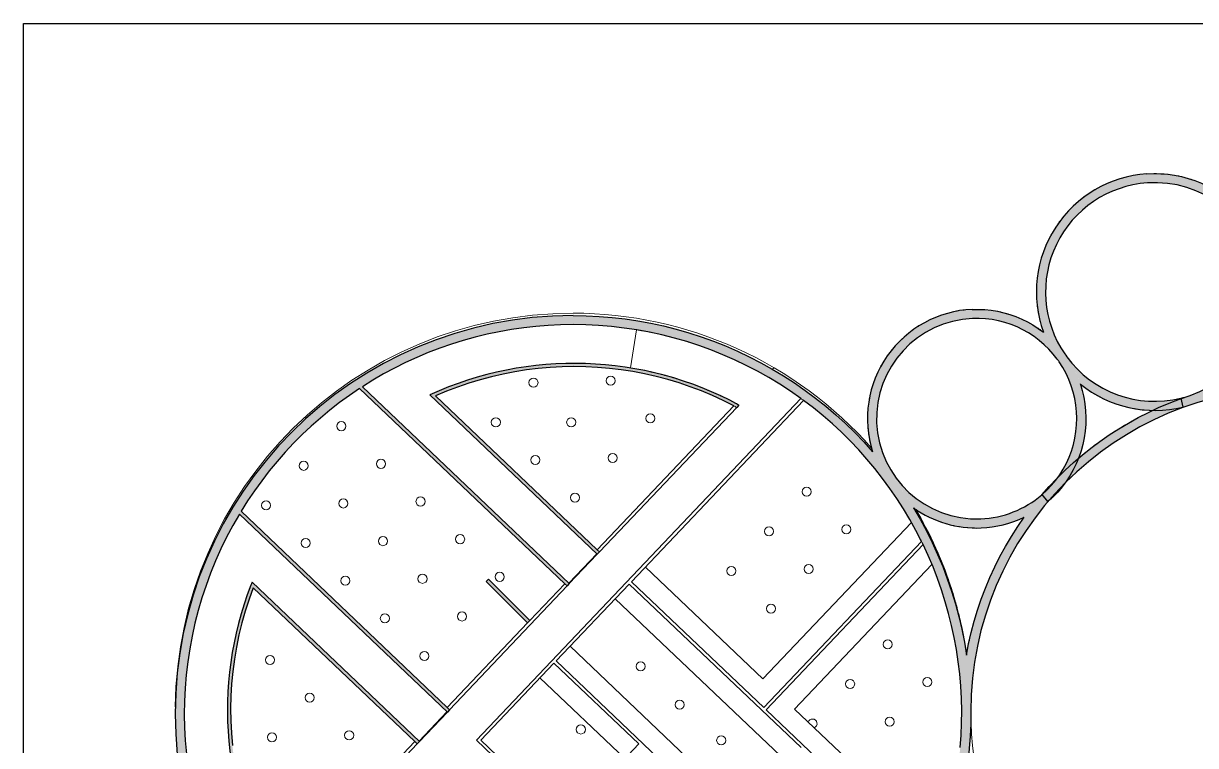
# Model space of a CAD drawing. Header units: inches. Extents: x 0 to 8302, y 0 to 1584.
# Drawn here: x 6227 to 7514, y 792 to 1584 of the extents above; entities that cross this region are included whole.
import ezdxf

# ---------------------------------------------------------------- set-up
doc = ezdxf.new("R2010")
doc.units = ezdxf.units.IN
doc.header["$MEASUREMENT"] = 0
for name, color, linetype, lineweight in [('A-DETL', 90, 'Continuous', 9), ('A-FLOR', 192, 'Continuous', 13), ('A-ROOF', 132, 'Continuous', 13), ('A-WALL', 113, 'Continuous', 13), ('A-WALL-PATT', 111, 'Continuous', 13), ('E-LITE-EQPM', 33, 'Continuous', 9), ('I-WALL', 2, 'Continuous', 13)]:
    doc.layers.add(name, color=color, linetype=linetype, lineweight=lineweight)

# ---------------------------------------------------------------- blocks, each defined once
blk = doc.blocks.new('Ceiling Light - Flat Round - 60W - 120V-388564-Level 1')
at = {"layer": 'E-LITE-EQPM'}
for start, end in [(0, 180), (180, 0)]:
    blk.add_arc((0, 0), 5, start, end, dxfattribs=at)
blk = doc.blocks.new('Ceiling Light - Flat Round - 60W - 120V-V1-Level 1')
at = {"layer": 'E-LITE-EQPM'}
for start, end in [(0, 156.5485), (290.6651, 0)]:
    blk.add_arc((0, 0), 5, start, end, dxfattribs=at)

msp = doc.modelspace()

# ---------------------------------------------------------------- hatches: boundary and pattern name
at = {"layer": 'A-WALL-PATT'}
h = msp.add_hatch(color=256, dxfattribs=at)
h.paths.add_polyline_path([(7500.46, 1163.45), (7498.08, 1173.16), (7490.8, 1171.61), (7483.45, 1170.52), (7476.04, 1169.89), (7468.6, 1169.72), (7461.17, 1170), (7453.78, 1170.75), (7446.44, 1171.95), (7439.19, 1173.61), (7432.06, 1175.71), (7425.07, 1178.25), (7418.25, 1181.21), (7411.63, 1184.6), (7405.23, 1188.38), (7399.08, 1192.56), (7393.19, 1197.11), (7387.6, 1202.02), (7382.33, 1207.26), (7377.39, 1212.82), (7372.81, 1218.67), (7376.46, 1213.02), (7379.98, 1206.8), (7382.79, 1201.15), (7385.45, 1194.96), (7387.76, 1188.64), (7394.11, 1183.82), (7400.75, 1179.39), (7407.64, 1175.38), (7414.77, 1171.8), (7422.1, 1168.67), (7429.61, 1165.99), (7437.28, 1163.77), (7445.06, 1162.03), (7452.94, 1160.77), (7460.88, 1160), (7468.85, 1159.71), (7476.82, 1159.92), (7484.77, 1160.61), (7492.65, 1161.79), (7495.24, 1162.34)], flags=0)
h.paths.add_polyline_path([(7461.37, 1409.43), (7460.69, 1419.41), (7452.72, 1418.62), (7444.82, 1417.34), (7437, 1415.58), (7429.32, 1413.34), (7421.78, 1410.63), (7414.43, 1407.46), (7407.29, 1403.85), (7400.38, 1399.8), (7393.73, 1395.34), (7387.37, 1390.47), (7381.33, 1385.22), (7375.61, 1379.61), (7370.26, 1373.66), (7365.28, 1367.39), (7360.69, 1360.83), (7356.52, 1354), (7352.78, 1346.92), (7349.48, 1339.62), (7346.63, 1332.14), (7344.25, 1324.49), (7342.35, 1316.72), (7340.93, 1308.84), (7340, 1300.88), (7339.55, 1292.89), (7339.61, 1284.88), (7340.15, 1276.9), (7341.18, 1268.96), (7342.7, 1261.1), (7344.71, 1253.34), (7347.18, 1245.73), (7352.39, 1241.47), (7357.36, 1236.93), (7362.06, 1232.12), (7366.49, 1227.05), (7370.63, 1221.73), (7366.49, 1228.18), (7362.78, 1234.87), (7359.5, 1241.78), (7356.67, 1248.9), (7354.3, 1256.17), (7352.39, 1263.58), (7350.97, 1271.1), (7350.02, 1278.7), (7349.56, 1286.34), (7349.59, 1293.99), (7350.15, 1301.91), (7351.11, 1309.22), (7352.6, 1316.72), (7354.55, 1324.12), (7356.98, 1331.38), (7359.87, 1338.47), (7363.2, 1345.36), (7366.96, 1352.02), (7371.14, 1358.43), (7375.72, 1364.57), (7380.69, 1370.39), (7386.01, 1375.89), (7391.67, 1381.04), (7397.65, 1385.81), (7403.93, 1390.2), (7410.46, 1394.18), (7417.24, 1397.73), (7424.24, 1400.84), (7431.41, 1403.5), (7438.74, 1405.7), (7446.2, 1407.42), (7453.75, 1408.67), (7456.82, 1408.98)], flags=0)
for points in [[(7599.52, 1289.72), (7599.28, 1297.61), (7598.56, 1305.46), (7597.36, 1313.26), (7595.7, 1320.97), (7593.57, 1328.57), (7590.99, 1336.02), (7587.95, 1343.3), (7584.49, 1350.39), (7580.21, 1357.83), (7576.29, 1363.86), (7571.6, 1370.2), (7566.53, 1376.25), (7561.1, 1381.97), (7555.34, 1387.36), (7549.25, 1392.38), (7542.88, 1397.03), (7536.24, 1401.28), (7529.35, 1405.13), (7522.24, 1408.54), (7514.93, 1411.52), (7507.46, 1414.05), (7499.85, 1416.12), (7492.12, 1417.73), (7484.32, 1418.87), (7476.46, 1419.53), (7468.57, 1419.71), (7460.69, 1419.41), (7461.37, 1409.43), (7469.04, 1409.71), (7476.71, 1409.5), (7484.35, 1408.79), (7491.94, 1407.6), (7499.43, 1405.92), (7506.8, 1403.77), (7514.01, 1401.16), (7521.05, 1398.08), (7527.87, 1394.57), (7534.45, 1390.62), (7540.77, 1386.26), (7546.8, 1381.51), (7552.51, 1376.38), (7557.88, 1370.9), (7562.89, 1365.08), (7567.52, 1358.96), (7572.09, 1351.96), (7575.55, 1345.89), (7578.93, 1338.99), (7581.86, 1331.9), (7584.32, 1324.63), (7586.32, 1317.22), (7587.84, 1309.69), (7588.89, 1301.91), (7589.42, 1294.43), (7589.48, 1286.76), (7589.04, 1279.09), (7588.12, 1271.47), (7586.71, 1263.93), (7584.82, 1256.49), (7582.46, 1249.18), (7579.64, 1242.04), (7576.37, 1235.1), (7572.66, 1228.38), (7568.53, 1221.91), (7563.99, 1215.72), (7559.07, 1209.83), (7553.78, 1204.27), (7548.14, 1199.06), (7542.18, 1194.22), (7535.93, 1189.77), (7529.4, 1185.72), (7522.63, 1182.11), (7515.64, 1178.93), (7508.47, 1176.21), (7518.55, 1179.36), (7528.71, 1182.22), (7538.96, 1184.79), (7549.27, 1187.05), (7555.35, 1192.08), (7561.12, 1197.47), (7566.54, 1203.19), (7571.61, 1209.24), (7576.31, 1215.58), (7580.61, 1222.19), (7584.5, 1229.05), (7587.96, 1236.14), (7590.99, 1243.42), (7593.58, 1250.88), (7595.71, 1258.47), (7597.37, 1266.18), (7598.56, 1273.98), (7599.28, 1281.84)], [(6830.46, 399.89), (6816.46, 400.12), (6802.48, 400.81), (6788.53, 401.95), (6774.63, 403.56), (6760.78, 405.61), (6747.01, 408.12), (6733.33, 411.08), (6719.76, 414.49), (6706.3, 418.34), (6692.98, 422.63), (6679.8, 427.35), (6666.79, 432.5), (6653.95, 438.08), (6639.66, 444.89), (6638.03, 445.71), (6625.88, 452.09), (6613.94, 458.86), (6602.22, 466.01), (6590.74, 473.53), (6579.51, 481.41), (6568.54, 489.66), (6557.84, 498.25), (6547.42, 507.18), (6537.29, 516.44), (6527.46, 526.02), (6517.95, 535.91), (6508.76, 546.1), (6498.79, 557.96), (6497.68, 559.33), (6488.84, 570.72), (6480.38, 582.4), (6472.32, 594.36), (6464.68, 606.59), (6457.45, 619.07), (6450.64, 631.78), (6444.27, 644.72), (6438.34, 657.86), (6432.85, 671.2), (6427.82, 684.72), (6423.25, 698.39), (6419.14, 712.22), (6415.5, 726.17), (6412.34, 740.24), (6409.65, 754.41), (6407.45, 768.66), (6405.72, 782.98), (6404.41, 798.62), (6403.72, 811.75), (6403.46, 826.17), (6403.68, 840.59), (6404.38, 854.99), (6405.57, 869.37), (6407.25, 883.69), (6409.41, 897.95), (6412.05, 912.13), (6415.17, 926.21), (6418.76, 940.18), (6422.82, 954.01), (6427.34, 967.71), (6432.33, 981.24), (6437.77, 994.6), (6443.65, 1007.76), (6449.98, 1020.72), (6456.75, 1033.46), (6464.86, 1047.5), (6466.57, 1050.27), (6472.99, 1060.45), (6480.55, 1071.63), (6488.47, 1082.57), (6496.72, 1093.25), (6505.31, 1103.67), (6514.22, 1113.81), (6523.45, 1123.67), (6533.97, 1134.15), (6542.82, 1142.48), (6552.94, 1151.41), (6563.34, 1160.03), (6574.01, 1168.3), (6584.93, 1176.24), (6597.6, 1184.81), (6599.11, 1185.79), (6611.55, 1193.49), (6622.4, 1199.77), (6634.36, 1206.2), (6646.52, 1212.25), (6658.87, 1217.9), (6671.4, 1223.16), (6684.08, 1228.02), (6696.91, 1232.47), (6709.88, 1236.51), (6722.97, 1240.14), (6736.16, 1243.35), (6749.46, 1246.14), (6762.83, 1248.5), (6776.27, 1250.44), (6789.77, 1251.95), (6803.31, 1253.03), (6816.88, 1253.68), (6830.46, 1253.89), (6830.46, 1263.89), (6815.7, 1263.64), (6800.95, 1262.89), (6786.25, 1261.65), (6771.59, 1259.91), (6757, 1257.67), (6742.49, 1254.95), (6728.08, 1251.73), (6713.79, 1248.03), (6699.63, 1243.85), (6685.63, 1239.19), (6671.78, 1234.07), (6658.12, 1228.48), (6644.66, 1222.43), (6631.41, 1215.93), (6618.38, 1208.98), (6605.6, 1201.6), (6593.07, 1193.79), (6580.81, 1185.57), (6568.84, 1176.93), (6557.17, 1167.89), (6545.81, 1158.47), (6534.71, 1148.6), (6524.07, 1138.5), (6513.72, 1127.97), (6503.73, 1117.1), (6494.12, 1105.9), (6484.89, 1094.38), (6476.05, 1082.56), (6467.62, 1070.44), (6459.6, 1058.05), (6452, 1045.39), (6444.84, 1032.48), (6438.12, 1019.34), (6431.84, 1005.98), (6426.02, 992.42), (6420.66, 978.66), (6415.77, 964.74), (6411.35, 950.65), (6407.41, 936.43), (6403.95, 922.08), (6400.98, 907.62), (6398.5, 893.07), (6396.51, 878.44), (6395.01, 863.75), (6394.02, 849.03), (6393.52, 834.27), (6393.52, 819.51), (6394.02, 804.76), (6395.01, 790.03), (6396.51, 775.34), (6398.5, 760.72), (6400.98, 746.17), (6403.95, 731.71), (6407.41, 717.36), (6411.35, 703.13), (6415.77, 689.05), (6420.66, 675.12), (6426.02, 661.37), (6431.84, 647.8), (6438.12, 634.44), (6444.84, 621.3), (6452, 608.39), (6459.6, 595.73), (6467.62, 583.34), (6476.05, 571.23), (6484.89, 559.4), (6494.12, 547.88), (6503.73, 536.68), (6513.72, 525.81), (6524.07, 515.29), (6534.77, 505.12), (6545.81, 495.31), (6557.17, 485.89), (6568.84, 476.85), (6580.81, 468.22), (6593.07, 459.99), (6605.6, 452.18), (6618.38, 444.8), (6631.41, 437.86), (6644.66, 431.36), (6658.12, 425.31), (6671.78, 419.72), (6685.63, 414.59), (6699.63, 409.93), (6713.79, 405.75), (6728.08, 402.05), (6742.49, 398.84), (6757, 396.11), (6771.59, 393.87), (6786.25, 392.13), (6800.95, 390.89), (6815.7, 390.14), (6830.46, 389.89)], [(7267.45, 829.47), (7267.2, 841.86), (7266.58, 854.54), (7265.65, 866.58), (7264.35, 878.89), (7262.7, 891.17), (7260.34, 905.44), (7257.51, 919.62), (7254.2, 933.7), (7250.44, 947.66), (7246.21, 961.5), (7241.53, 975.18), (7236.4, 988.7), (7230.82, 1002.05), (7224.8, 1015.2), (7218.36, 1028.14), (7211.48, 1040.87), (7204.2, 1053.36), (7196.5, 1065.6), (7187.93, 1078.23), (7179.9, 1089.29), (7171.03, 1100.71), (7161.78, 1111.83), (7152.17, 1122.64), (7142.21, 1133.13), (7131.91, 1143.27), (7121.27, 1153.08), (7110.32, 1162.52), (7099.06, 1171.6), (7087.5, 1180.3), (7075.67, 1188.61), (7063.57, 1196.53), (7051.21, 1204.04), (7038.6, 1211.14), (7025.78, 1217.81), (7012.73, 1224.06), (6999.49, 1229.88), (6986.06, 1235.25), (6972.46, 1240.17), (6958.71, 1244.65), (6944.82, 1248.66), (6930.8, 1252.22), (6916.67, 1255.3), (6902.44, 1257.92), (6888.14, 1260.07), (6873.78, 1261.74), (6859.36, 1262.93), (6844.92, 1263.65), (6830.46, 1263.89), (6830.46, 1253.89), (6844.54, 1253.66), (6858.61, 1252.96), (6872.64, 1251.8), (6886.63, 1250.18), (6900.56, 1248.1), (6914.42, 1245.56), (6928.18, 1242.56), (6941.84, 1239.11), (6955.37, 1235.21), (6968.77, 1230.87), (6982.02, 1226.09), (6995.76, 1220.58), (7008, 1215.23), (7020.72, 1209.16), (7033.22, 1202.68), (7045.5, 1195.79), (7057.55, 1188.49), (7069.36, 1180.81), (7082.32, 1171.7), (7083.75, 1170.65), (7094.55, 1162.42), (7105.09, 1153.86), (7115.35, 1144.96), (7125.32, 1135.74), (7134.99, 1126.2), (7144.36, 1116.37), (7153.4, 1106.24), (7162.12, 1095.83), (7170.51, 1085.14), (7178.55, 1074.2), (7186.24, 1063), (7193.57, 1051.57), (7200.53, 1039.91), (7207.11, 1028.03), (7214.14, 1014.28), (7214.96, 1012.6), (7220.63, 1000.36), (7226.29, 986.98), (7230.81, 975.37), (7235.3, 962.65), (7239.39, 949.79), (7243.07, 936.81), (7246.33, 923.72), (7249.2, 910.46), (7251.62, 897.26), (7253.63, 883.92), (7255.22, 870.52), (7256.39, 857.08), (7257.13, 843.61), (7257.44, 830.12), (7257.33, 816.63), (7256.8, 803.15), (7255.83, 789.69), (7254.44, 776.27), (7252.63, 762.9), (7250.4, 749.59), (7247.75, 736.36), (7244.68, 723.22), (7241.2, 710.19), (7237.31, 697.27), (7233.01, 684.48), (7228.31, 671.84), (7222.48, 657.63), (7221.73, 655.92), (7217.22, 645.94), (7212.45, 636.08), (7207.44, 626.35), (7211.32, 630.85), (7214.7, 634.31), (7218.72, 637.9), (7222.97, 641.21), (7227.44, 644.22), (7232.95, 656.7), (7238.07, 669.35), (7242.79, 682.15), (7247.11, 695.1), (7251.02, 708.17), (7254.52, 721.36), (7257.61, 734.65), (7260.28, 748.03), (7262.53, 761.49), (7264.37, 775.01), (7265.77, 788.58), (7266.76, 802.19), (7267.32, 815.83), (7267.42, 826.58)], [(7278.8, 1030.79), (7278.4, 1040.78), (7271.05, 1040.73), (7263.71, 1041.17), (7256.41, 1042.09), (7249.2, 1043.5), (7242.1, 1045.39), (7235.13, 1047.76), (7228.34, 1050.58), (7221.76, 1053.84), (7215.41, 1057.54), (7209.32, 1061.66), (7203.51, 1066.17), (7198.03, 1071.06), (7192.88, 1076.31), (7188.09, 1081.89), (7183.69, 1087.77), (7179.68, 1093.94), (7176.1, 1100.36), (7172.96, 1107.01), (7170.27, 1113.85), (7168.04, 1120.85), (7166.28, 1127.99), (7165.01, 1135.23), (7164.22, 1142.54), (7163.92, 1149.89), (7164.11, 1157.23), (7164.79, 1164.55), (7165.96, 1171.81), (7167.61, 1178.98), (7169.74, 1186.01), (7172.33, 1192.89), (7175.38, 1199.58), (7178.86, 1206.05), (7182.77, 1212.28), (7187.09, 1218.23), (7191.8, 1223.88), (7196.87, 1229.2), (7202.28, 1234.17), (7208.02, 1238.77), (7214.05, 1242.97), (7220.35, 1246.77), (7226.88, 1250.13), (7233.63, 1253.05), (7240.56, 1255.51), (7247.63, 1257.51), (7254.83, 1259.02), (7262.1, 1260.06), (7269.43, 1260.6), (7269.03, 1270.59), (7261.45, 1270.04), (7253.92, 1269.01), (7246.47, 1267.51), (7239.13, 1265.54), (7231.93, 1263.11), (7224.9, 1260.22), (7218.06, 1256.9), (7211.45, 1253.15), (7205.09, 1248.99), (7199.01, 1244.44), (7193.22, 1239.51), (7187.76, 1234.22), (7182.65, 1228.6), (7177.9, 1222.67), (7173.53, 1216.45), (7169.57, 1209.96), (7166.03, 1203.24), (7162.92, 1196.3), (7160.26, 1189.18), (7158.05, 1181.91), (7156.3, 1174.52), (7155.03, 1167.02), (7154.24, 1159.46), (7153.92, 1151.87), (7154.09, 1144.27), (7154.73, 1136.7), (7155.86, 1129.19), (7157.46, 1121.76), (7159.52, 1114.44), (7167.77, 1104.72), (7175.72, 1094.77), (7183.39, 1084.59), (7190.75, 1074.19), (7197.81, 1063.58), (7204.55, 1052.77), (7210.52, 1048.8), (7216.72, 1045.2), (7223.12, 1041.97), (7229.7, 1039.14), (7236.44, 1036.69), (7243.31, 1034.66), (7250.29, 1033.04), (7257.35, 1031.84), (7264.71, 1031.05), (7271.64, 1030.71)], [(7393.87, 1153.97), (7393.35, 1162.11), (7392.49, 1169.11), (7391.09, 1176.58), (7389.21, 1183.95), (7386.88, 1191.18), (7384.09, 1198.26), (7380.85, 1205.14), (7377.19, 1211.8), (7373.11, 1218.22), (7368.64, 1224.36), (7363.78, 1230.21), (7358.57, 1235.75), (7353.01, 1240.94), (7346.82, 1245.99), (7340.97, 1250.21), (7334.53, 1254.26), (7327.85, 1257.89), (7320.96, 1261.09), (7313.87, 1263.84), (7306.63, 1266.15), (7299.25, 1267.99), (7291.77, 1269.36), (7284.22, 1270.25), (7276.63, 1270.66), (7269.03, 1270.59), (7269.43, 1260.6), (7276.78, 1260.65), (7284.11, 1260.22), (7291.4, 1259.29), (7298.61, 1257.88), (7305.71, 1256), (7312.67, 1253.64), (7319.45, 1250.82), (7326.03, 1247.56), (7332.38, 1243.87), (7338.47, 1239.76), (7344.27, 1235.25), (7349.76, 1230.37), (7354.91, 1225.13), (7359.69, 1219.55), (7364.1, 1213.68), (7368.1, 1207.52), (7371.68, 1201.1), (7374.83, 1194.47), (7377.53, 1187.63), (7379.76, 1180.64), (7381.52, 1173.5), (7382.81, 1166.27), (7383.6, 1158.97), (7383.91, 1151.63), (7383.73, 1144.29), (7383.06, 1136.97), (7381.9, 1129.72), (7380.26, 1122.56), (7378.14, 1115.52), (7375.56, 1108.64), (7372.53, 1101.95), (7369.06, 1095.48), (7365.16, 1089.25), (7360.85, 1083.3), (7356.16, 1077.65), (7351.1, 1072.32), (7345.7, 1067.34), (7352.23, 1059.77), (7357.83, 1064.91), (7363.09, 1070.4), (7368, 1076.2), (7372.53, 1082.31), (7376.66, 1088.69), (7380.38, 1095.32), (7383.67, 1102.18), (7386.52, 1109.22), (7388.92, 1116.44), (7390.86, 1123.79), (7392.33, 1131.25), (7393.32, 1138.79), (7393.84, 1146.37)], [(7012.76, 1165.66), (7000.73, 1171.87), (6988.49, 1177.66), (6976.04, 1183.01), (6963.42, 1187.91), (6950.63, 1192.36), (6937.69, 1196.36), (6924.61, 1199.89), (6911.42, 1202.95), (6898.12, 1205.54), (6884.75, 1207.66), (6871.3, 1209.3), (6857.81, 1210.47), (6844.28, 1211.15), (6830.74, 1211.35), (6817.2, 1211.07), (6803.66, 1210.31), (6790.19, 1209.07), (6776.76, 1207.35), (6763.4, 1205.16), (6750.12, 1202.49), (6736.94, 1199.35), (6723.89, 1195.74), (6710.97, 1191.68), (6698.2, 1187.15), (6685.61, 1182.18), (6673.2, 1176.76), (6675.93, 1174.16), (6679.38, 1175.7), (6691.41, 1180.76), (6703.59, 1185.4), (6715.94, 1189.62), (6728.42, 1193.41), (6741.02, 1196.77), (6753.73, 1199.69), (6766.54, 1202.16), (6779.42, 1204.2), (6792.37, 1205.79), (6805.36, 1206.92), (6818.39, 1207.61), (6831.43, 1207.85), (6844.47, 1207.64), (6857.5, 1206.98), (6870.49, 1205.87), (6883.44, 1204.31), (6896.33, 1202.3), (6909.14, 1199.85), (6921.86, 1196.96), (6934.47, 1193.63), (6946.96, 1189.87), (6959.31, 1185.68), (6971.51, 1181.06), (6983.54, 1176.03), (6995.76, 1170.4), (7008.66, 1163.88), (7010.26, 1163.03)], [(6826.42, 969.67), (6599.11, 1185.79), (6596.1, 1183.83), (6824.01, 967.13)], [(7622.46, 1194.47), (7610.18, 1194.26), (7597.91, 1193.64), (7585.68, 1192.61), (7573.48, 1191.16), (7561.34, 1189.31), (7549.27, 1187.05), (7538.96, 1184.79), (7528.71, 1182.22), (7518.55, 1179.36), (7508.47, 1176.21), (7496.74, 1172.13), (7485.16, 1167.66), (7473.73, 1162.79), (7462.48, 1157.54), (7451.41, 1151.91), (7440.55, 1145.9), (7429.89, 1139.53), (7418.4, 1132.08), (7409.25, 1125.72), (7399.3, 1118.3), (7389.6, 1110.54), (7379.98, 1102.28), (7371.03, 1094.06), (7362.18, 1085.36), (7353.62, 1076.36), (7345.38, 1067.07), (7338.76, 1059.12), (7331.83, 1050.27), (7326.2, 1042.68), (7318.94, 1032.21), (7312.05, 1021.49), (7305.53, 1010.53), (7299.4, 999.36), (7293.67, 987.98), (7288.33, 976.4), (7283.41, 964.65), (7278.89, 952.73), (7274.8, 940.66), (7271.13, 928.45), (7267.89, 916.12), (7265.08, 903.69), (7262.7, 891.17), (7264.35, 878.89), (7265.65, 866.58), (7266.6, 854.23), (7267.2, 841.86), (7267.45, 829.47), (7267.7, 842.75), (7268.44, 856), (7269.68, 869.22), (7271.42, 882.38), (7273.64, 895.47), (7276.35, 908.47), (7279.55, 921.35), (7283.22, 934.11), (7287.37, 946.72), (7291.99, 959.17), (7297.07, 971.43), (7303.14, 984.54), (7308.59, 995.35), (7315.02, 1006.97), (7321.87, 1018.34), (7329.14, 1029.45), (7336.82, 1040.28), (7344.91, 1050.81), (7353.38, 1061.03), (7362.22, 1070.93), (7371.43, 1080.49), (7381, 1089.7), (7390.89, 1098.55), (7401.12, 1107.02), (7411.65, 1115.1), (7422.48, 1122.78), (7433.59, 1130.05), (7444.96, 1136.91), (7456.82, 1143.45), (7468.43, 1149.31), (7480.5, 1154.85), (7492.76, 1159.93), (7505.21, 1164.54), (7517.82, 1168.69), (7530.58, 1172.37), (7543.46, 1175.56), (7556.46, 1178.28), (7569.55, 1180.5), (7582.71, 1182.23), (7595.93, 1183.47), (7609.18, 1184.22), (7622.46, 1184.47), (7622.46, 1190.07)], [(6859.5, 1004.46), (6679.38, 1175.7), (6675.93, 1174.16), (6857.08, 1001.92)], [(7345.38, 1067.07), (7339.65, 1062.5), (7333.63, 1058.31), (7327.35, 1054.54), (7320.83, 1051.2), (7314.1, 1048.29), (7307.19, 1045.85), (7300.13, 1043.86), (7292.96, 1042.35), (7285.71, 1041.33), (7278.4, 1040.78), (7278.8, 1030.79), (7285.82, 1031.28), (7292.79, 1032.19), (7299.69, 1033.49), (7306.51, 1035.2), (7313.22, 1037.31), (7319.79, 1039.81), (7326.2, 1042.68), (7332.36, 1050.99), (7338.76, 1059.12), (7341.56, 1062.48)], [(6694.83, 831.26), (6465.79, 1049.03), (6463.93, 1045.96), (6692.41, 828.72)], [(6508.57, 635.37), (6506.71, 638.49), (6500.03, 650.29), (6493.77, 662.33), (6487.96, 674.58), (6482.58, 687.04), (6477.66, 699.68), (6473.19, 712.49), (6469.19, 725.45), (6465.66, 738.54), (6462.59, 751.76), (6460.01, 765.08), (6457.86, 778.82), (6456.28, 791.94), (6455.15, 805.46), (6454.49, 819.01), (6454.33, 832.57), (6454.66, 846.13), (6455.47, 859.68), (6456.76, 873.18), (6458.54, 886.63), (6460.81, 900), (6463.55, 913.29), (6466.77, 926.46), (6470.46, 939.52), (6474.61, 952.43), (6479.23, 965.18), (6476.48, 967.8), (6471.87, 955.22), (6467.7, 942.48), (6463.98, 929.61), (6460.72, 916.62), (6457.86, 903.21), (6455.58, 890.32), (6453.7, 877.06), (6452.29, 863.73), (6451.35, 850.37), (6450.88, 836.98), (6450.88, 823.58), (6451.36, 810.19), (6452.3, 796.82), (6453.72, 783.5), (6455.6, 770.23), (6457.94, 757.04), (6460.75, 743.94), (6464.02, 730.95), (6467.74, 718.08), (6471.91, 705.35), (6476.53, 692.77), (6481.59, 680.36), (6487.08, 668.14), (6492.99, 656.12), (6499.33, 644.31), (6506.07, 632.74)], [(6661.75, 796.47), (6477.86, 971.31), (6476.48, 967.8), (6659.34, 793.94)], [(6782.92, 929), (6737.52, 974.4), (6735.05, 971.92), (6780.51, 926.46)]]:
    msp.add_hatch(color=256, dxfattribs=at).paths.add_polyline_path(points, flags=0)

# ---------------------------------------------------------------- linework, layer by layer
for p, q in [((6226.77, 1584.42), (8302.36, 1584.42)), ((6226.77, 110.91), (6226.77, 1584.42))]:
    msp.add_line(p, q)
at = {"layer": 'A-DETL'}
for p, q in [((7049.46, 1205.02), (7050.61, 1206.24)), ((6826.04, 970.03), (6856.7, 1002.28)), ((6661.36, 796.84), (6692.03, 829.09))]:
    msp.add_line(p, q, dxfattribs=at)
at = {"layer": 'A-FLOR'}
for p, q in [((6893.65, 1206.31), (6900.19, 1248.15)), ((7039.15, 865.05), (7202.32, 1036.68)), ((6826.42, 969.67), (6857.08, 1001.92)), ((6909.96, 987.87), (7039.15, 865.05)), ((7224.78, 990.63), (7073.93, 831.98)), ((7065.68, 773.59), (6876.89, 953.09)), ((6827.28, 900.91), (7016.07, 721.41)), ((6887.33, 777.58), (6794.2, 866.12)), ((6661.75, 796.47), (6692.41, 828.72)), ((7073.93, 831.98), (7177.02, 733.96))]:
    msp.add_line(p, q, dxfattribs=at)
for centre, radius, start, end in [((6830.46, 826.89), 427, 79.59468, 80.57564), ((6830.46, 826.89), 427, 77.70005, 78.68381), ((6830.46, 826.89), 427, 75.80493, 76.79199), ((6830.46, 826.89), 427, 73.90919, 74.90016), ((6830.46, 826.89), 427, 72.01262, 73.00833), ((6830.46, 826.89), 427, 70.11493, 71.1165), ((6830.46, 826.89), 427, 68.21569, 69.22467), ((6830.46, 826.89), 427, 66.31416, 67.33285), ((6830.46, 826.89), 427, 64.4091, 65.44102), ((6831.84, 830.34), 381.01, 80.3035, 80.66245), ((6831.84, 830.34), 381.01, 78.32839, 79.42597), ((6831.84, 830.34), 381.01, 76.35165, 77.44334), ((6831.84, 830.34), 381.01, 74.37254, 75.46432), ((6830.46, 826.89), 427, 61.66467, 63.54919), ((6831.84, 830.34), 381.01, 72.38975, 73.48764), ((6831.84, 830.34), 381.01, 70.40085, 71.51257), ((6831.84, 830.34), 381.01, 68.40058, 69.53865), ((6831.84, 830.34), 381.01, 66.37531, 67.56557), ((6831.84, 830.34), 381.01, 64.27503, 65.59314), ((6831.84, 830.34), 381.01, 61.64968, 63.62121), ((6830.46, 826.89), 427, 27.91441, 28.6898), ((6830.46, 826.89), 427, 26.27922, 26.88758), ((6830.46, 826.89), 427, 25.15863, 25.77837), ((6830.46, 826.89), 427, 23.35308, 24.11581)]:
    msp.add_arc(centre, radius, start, end, dxfattribs=at)
at = {"layer": 'A-ROOF'}
for p, q in [((7429.26, 1413.32), (7429.32, 1413.34)), ((7436.96, 1415.57), (7437, 1415.58)), ((7387.7, 1188.69), (7387.62, 1188.75)), ((7443.46, 1147.55), (7443.88, 1147.79)), ((7159.59, 1114.23), (7159.56, 1114.32)), ((7385.76, 1107.31), (7386.16, 1107.65)), ((7271.36, 1030.72), (7271.17, 1030.72)), ((7279.32, 953.89), (7279.36, 953.99)), ((7275.06, 941.45), (7275.11, 941.6))]:
    msp.add_line(p, q, dxfattribs=at)
for centre, radius, start, end in [((7469.52, 1289.71), 130, 89.2282, 90.39457), ((7469.52, 1289.71), 130, 85.49544, 86.89498), ((7469.52, 1289.71), 130, 81.89598, 83.39538), ((7469.52, 1289.71), 130, 78.34097, 79.89578), ((7469.52, 1289.71), 130, 118.62341, 120.27203), ((7469.52, 1289.71), 130, 115.11096, 116.72116), ((7469.52, 1289.71), 130, 111.57483, 113.16371), ((7469.52, 1289.71), 130, 74.80615, 76.39617), ((7469.52, 1289.71), 130, 71.28221, 72.89656), ((7469.52, 1289.71), 130, 125.68891, 127.36232), ((7469.52, 1289.71), 130, 122.15616, 123.81863), ((7469.52, 1289.71), 130, 136.28716, 137.98288), ((7469.52, 1289.71), 130, 132.75441, 134.44399), ((7469.52, 1289.71), 130, 129.22166, 130.90392), ((7469.52, 1289.71), 130, 143.35266, 145.05813), ((7469.52, 1289.71), 130, 139.81991, 141.52086), ((7469.52, 1289.71), 130, 150.41816, 152.13101), ((7469.52, 1289.71), 130, 146.88541, 148.5948), ((7469.52, 1289.71), 130, 157.48366, 159.20229), ((7469.52, 1289.71), 130, 153.95091, 155.66682), ((7469.52, 1289.71), 130, 161.01641, 162.73749), ((7469.52, 1289.71), 130, 168.08191, 169.8072), ((7469.52, 1289.71), 130, 164.54916, 166.27245), ((7469.52, 1289.71), 130, 175.14741, 176.8762), ((7469.52, 1289.71), 130, 171.61466, 173.34178), ((7469.52, 1289.71), 130, 178.68016, 180.41048), ((7469.52, 1289.71), 130, 182.21292, 183.94465), ((7469.52, 1289.71), 130, 185.74567, 187.4787), ((6830.46, 829.46), 437, 90, 179.36868), ((6830.46, 829.46), 437, 41.36218, 90), ((7273.92, 1150.69), 120, 110.59208, 112.25119), ((7273.92, 1150.69), 120, 106.94058, 108.56294), ((7273.92, 1150.69), 120, 103.28909, 104.85361), ((7273.92, 1150.69), 120, 99.6376, 101.09792), ((7273.92, 1150.69), 120, 95.98612, 97.20313), ((7273.92, 1150.69), 120, 87.46519, 88.68245), ((7273.92, 1150.69), 120, 83.56964, 85.03026), ((7273.92, 1150.69), 120, 79.81321, 81.37806), ((7273.92, 1150.69), 120, 76.10316, 77.72586), ((7273.92, 1150.69), 120, 72.41419, 74.07366), ((7273.92, 1150.69), 120, 68.73657, 70.42146), ((7469.52, 1289.71), 130, 189.27842, 191.01267), ((7273.92, 1150.69), 120, 121.5466, 123.26387), ((7273.92, 1150.69), 120, 117.89509, 119.59818), ((7273.92, 1150.69), 120, 114.24358, 115.92809), ((7273.92, 1150.69), 120, 65.06576, 66.76925), ((7273.92, 1150.69), 120, 61.39935, 63.11703), ((7273.92, 1150.69), 120, 57.73596, 59.46481), ((7273.92, 1150.69), 120, 54.07473, 55.81259), ((7469.52, 1289.71), 130, 192.81117, 194.54654), ((7469.52, 1289.71), 130, 196.34392, 198.08034), ((7273.92, 1150.69), 120, 132.50117, 134.24599), ((7273.92, 1150.69), 120, 128.84964, 130.58706), ((7273.92, 1150.69), 120, 125.19812, 126.92654), ((7273.92, 1150.69), 120, 139.80424, 141.56048), ((7273.92, 1150.69), 120, 136.1527, 137.90371), ((7273.92, 1150.69), 120, 147.10733, 148.87194), ((7273.92, 1150.69), 120, 143.45578, 145.21651), ((7273.92, 1150.69), 120, 154.41045, 156.18141), ((7273.92, 1150.69), 120, 150.75889, 152.52688), ((7273.92, 1150.69), 120, 161.71359, 163.48949), ((7273.92, 1150.69), 120, 158.06202, 159.83559), ((7273.92, 1150.69), 120, 17.5115, 18.49091), ((7273.92, 1150.69), 120, 17.24858, 18.43499), ((7469.52, 1289.71), 130, 231.03045, 234.51132), ((7469.52, 1289.71), 130, 231.41815, 233.15724), ((7273.92, 1150.69), 120, 169.01677, 170.79658), ((7273.92, 1150.69), 120, 165.36518, 167.14314), ((7273.92, 1150.69), 120, 13.63246, 15.46665), ((7273.92, 1150.69), 120, 13.85735, 15.01501), ((7273.92, 1150.69), 120, 10.01631, 11.8509), ((7273.92, 1150.69), 120, 10.20338, 11.37759), ((7469.52, 1289.71), 130, 234.94421, 236.68383), ((7469.52, 1289.71), 130, 235.67108, 237.99222), ((7469.52, 1289.71), 130, 238.47027, 240.2104), ((7469.52, 1289.71), 130, 239.38359, 241.47312), ((7469.52, 1289.71), 130, 241.99633, 243.73693), ((7469.52, 1289.71), 130, 242.96351, 244.95404), ((7273.92, 1150.69), 120, 172.66837, 174.44983), ((7273.92, 1150.69), 120, 6.40014, 8.23515), ((7273.92, 1150.69), 120, 6.54957, 7.74019), ((7273.92, 1150.69), 120, 2.78393, 4.61941), ((7273.92, 1150.69), 120, 2.89591, 4.10281), ((7469.52, 1289.71), 130, 245.52239, 247.26344), ((7469.52, 1289.71), 130, 246.49923, 248.43498), ((7469.52, 1289.71), 130, 249.04846, 250.78993), ((7469.52, 1289.71), 130, 250.01487, 251.91594), ((7469.52, 1289.71), 130, 252.57452, 254.3164), ((7469.52, 1289.71), 130, 253.51968, 255.39692), ((7469.52, 1289.71), 130, 256.10058, 257.84285), ((7469.52, 1289.71), 130, 257.01801, 258.87792), ((7469.52, 1289.71), 130, 259.62665, 261.36928), ((7469.52, 1289.71), 130, 260.51213, 262.35895), ((7469.52, 1289.71), 130, 263.15272, 264.89569), ((7469.52, 1289.71), 130, 264.00339, 265.84), ((7469.52, 1289.71), 130, 266.67878, 268.42209), ((7469.52, 1289.71), 130, 267.49259, 268.92633), ((7622.46, 829.46), 365, 115.19437, 115.54172), ((7622.46, 829.46), 365, 115.17142, 115.3248), ((7273.92, 1150.69), 120, 179.9716, 181.75588), ((7273.92, 1150.69), 120, 176.31998, 178.10292), ((7273.92, 1150.69), 120, 359.1677, 1.00367), ((7273.92, 1150.69), 120, 359.24236, 0.46545), ((7622.46, 829.46), 365, 118.53619, 119.38992), ((7622.46, 829.46), 365, 116.61326, 117.4659), ((7622.46, 829.46), 365, 117.06607, 117.34482), ((7273.92, 1150.69), 120, 183.62323, 185.4087), ((7273.92, 1150.69), 120, 187.27486, 189.06142), ((7273.92, 1150.69), 120, 351.93512, 353.7722), ((7273.92, 1150.69), 120, 353.19076, 353.72389), ((7273.92, 1150.69), 120, 355.55143, 357.38793), ((7273.92, 1150.69), 120, 355.58893, 356.82443), ((7273.92, 1150.69), 120, 356.83184, 357.37623), ((7622.46, 829.46), 365, 122.38294, 123.23738), ((7622.46, 829.46), 365, 120.45944, 121.31375), ((7273.92, 1150.69), 120, 190.92651, 192.71404), ((7273.92, 1150.69), 120, 194.57817, 196.36657), ((7273.92, 1150.69), 120, 344.70237, 346.54074), ((7273.92, 1150.69), 120, 345.91601, 346.41919), ((7273.92, 1150.69), 120, 348.31876, 350.15647), ((7273.92, 1150.69), 120, 349.55339, 350.07155), ((7622.46, 829.46), 365, 126.2306, 127.08388), ((7622.46, 829.46), 365, 126.30383, 126.50429), ((7622.46, 829.46), 365, 124.30667, 125.16077), ((7273.92, 1150.69), 120, 338.76884, 339.11445), ((7622.46, 829.46), 365, 130.07893, 130.41571), ((7273.92, 1150.69), 120, 338.82923, 339.30929), ((7273.92, 1150.69), 120, 341.08592, 342.92502), ((7273.92, 1150.69), 120, 342.27861, 342.76683), ((7622.46, 829.46), 365, 128.15469, 129.00665), ((7622.46, 829.46), 365, 128.3251, 128.66277), ((7273.92, 1150.69), 120, 315.40596, 317.19992), ((7273.92, 1150.69), 120, 319.0587, 320.85238), ((7273.92, 1150.69), 120, 322.71149, 323.69174), ((7273.92, 1150.69), 120, 311.75325, 313.54745), ((7273.92, 1150.69), 120, 235.1658, 236.70359), ((6830.46, 829.46), 437, 30.22264, 30.48074), ((7273.92, 1150.69), 120, 236.19239, 237.09436), ((6830.46, 829.46), 437, 8.27109, 30.45907), ((6830.46, 829.46), 437, 28.32856, 29.36484), ((7273.92, 1150.69), 120, 239.00322, 240.62396), ((7273.92, 1150.69), 120, 239.53761, 240.29341), ((7273.92, 1150.69), 120, 242.53241, 244.15138), ((7273.92, 1150.69), 120, 243.18177, 243.86956), ((6830.46, 829.46), 437, 26.43424, 27.46063), ((7273.92, 1150.69), 120, 246.06452, 247.67717), ((7273.92, 1150.69), 120, 246.82592, 247.43779), ((7273.92, 1150.69), 120, 249.60087, 251.20175), ((7273.92, 1150.69), 120, 250.47005, 251.00102), ((7273.92, 1150.69), 120, 253.14379, 254.72537), ((7273.92, 1150.69), 120, 254.11418, 254.56088), ((7273.92, 1150.69), 120, 256.69765, 258.24825), ((7273.92, 1150.69), 120, 257.75829, 258.11838), ((7273.92, 1150.69), 120, 260.27181, 261.77051), ((7273.92, 1150.69), 120, 261.40239, 261.67413), ((7273.92, 1150.69), 120, 263.89066, 265.29228), ((7273.92, 1150.69), 120, 265.04648, 265.22858), ((7273.92, 1150.69), 120, 267.64354, 268.81363), ((6830.46, 829.46), 437, 24.53961, 25.55949), ((6830.46, 829.46), 437, 22.64459, 23.66037), ((6830.46, 829.46), 437, 20.7491, 21.76265), ((6830.46, 829.46), 437, 18.85299, 19.86595), ((7622.46, 829.46), 365, 157.87542, 158.17538), ((7622.46, 829.46), 365, 155.99842, 156.1745), ((6830.46, 829.46), 437, 16.95607, 17.97), ((7622.46, 829.46), 365, 159.78293, 160.16896), ((6830.46, 829.46), 437, 15.05806, 16.07463), ((7622.46, 829.46), 365, 161.71037, 162.16253), ((6830.46, 829.46), 437, 13.15853, 14.17971), ((7622.46, 829.46), 365, 163.65156, 164.1561), ((6830.46, 829.46), 437, 11.25678, 12.28516), ((7622.46, 829.46), 365, 165.60263, 166.14966), ((6830.46, 829.46), 437, 9.35161, 10.3909), ((7622.46, 829.46), 365, 167.56102, 168.14323), ((6830.46, 829.46), 437, 8.24942, 8.49688), ((7622.46, 829.46), 365, 169.52502, 170.08226)]:
    msp.add_arc(centre, radius, start, end, dxfattribs=at)
at = {"layer": 'A-WALL', "lineweight": 30}
for p, q in [((6599.11, 1185.79), (6826.42, 969.67)), ((6821.47, 969.54), (6596.1, 1183.83)), ((6857.08, 1001.92), (6673.2, 1176.76)), ((6679.38, 1175.7), (6856.96, 1006.87)), ((7498.08, 1173.16), (7500.46, 1163.45)), ((7012.76, 1165.66), (7010.26, 1163.03)), ((7352.23, 1059.77), (7345.7, 1067.34)), ((6692.41, 828.72), (6463.93, 1045.96)), ((6465.79, 1049.03), (6692.29, 833.67)), ((6859.5, 1004.46), (6857.08, 1001.92)), ((6477.86, 971.31), (6661.75, 796.47)), ((6735.05, 971.92), (6737.52, 974.4)), ((6780.51, 926.46), (6735.05, 971.92)), ((6737.52, 974.4), (6782.92, 929)), ((6826.42, 969.67), (6824.01, 967.13)), ((6656.8, 796.35), (6479.23, 965.18)), ((6694.83, 831.26), (6692.41, 828.72)), ((6661.75, 796.47), (6659.34, 793.94))]:
    msp.add_line(p, q, dxfattribs=at)
at = {"layer": 'A-WALL'}
for p, q in [((6859.5, 1004.46), (6856.96, 1006.87)), ((6824.01, 967.13), (6821.47, 969.54)), ((6780.51, 926.46), (6782.92, 929)), ((6692.29, 833.67), (6694.83, 831.26)), ((6656.8, 796.35), (6659.34, 793.94))]:
    msp.add_line(p, q, dxfattribs=at)
at = {"layer": 'A-WALL', "lineweight": 30, "flags": 128}
for points in [[(7460.69, 1419.41), (7468.37, 1419.71), (7476.05, 1419.55), (7483.72, 1418.93), (7491.33, 1417.87), (7498.87, 1416.35), (7506.3, 1414.4), (7513.61, 1412.01), (7520.76, 1409.19), (7527.73, 1405.95), (7534.5, 1402.3), (7541.04, 1398.27), (7547.33, 1393.85), (7553.35, 1389.07), (7559.08, 1383.94), (7564.49, 1378.48), (7569.57, 1372.71), (7574.3, 1366.65), (7578.67, 1360.32), (7582.65, 1353.75), (7586.24, 1346.95), (7589.42, 1339.95), (7592.18, 1332.78)], [(6830.46, 1263.89), (6844.78, 1263.66), (6859.1, 1262.95), (6873.38, 1261.78), (6887.61, 1260.14), (6901.79, 1258.03), (6915.89, 1255.46), (6929.89, 1252.43), (6943.79, 1248.94), (6957.57, 1245), (6971.21, 1240.6), (6984.7, 1235.77), (6998.02, 1230.49), (7011.16, 1224.78), (7024.11, 1218.64), (7036.85, 1212.08), (7049.37, 1205.11), (7061.65, 1197.72), (7073.69, 1189.94), (7085.46, 1181.77), (7096.96, 1173.22), (7108.17, 1164.3), (7119.08, 1155.01), (7129.69, 1145.37), (7139.97, 1135.39), (7149.92, 1125.08), (7159.52, 1114.44)], [(7269.03, 1270.59), (7276, 1270.67), (7282.97, 1270.35), (7289.9, 1269.62), (7296.79, 1268.49), (7303.59, 1266.96), (7310.29, 1265.04), (7316.88, 1262.74), (7323.31, 1260.05), (7329.58, 1257), (7335.66, 1253.59), (7341.54, 1249.82), (7347.18, 1245.73)], [(6830.46, 1253.89), (6816.88, 1253.68), (6803.31, 1253.03), (6789.77, 1251.95), (6776.27, 1250.44), (6762.83, 1248.5), (6749.45, 1246.14), (6736.16, 1243.35), (6722.96, 1240.14), (6709.88, 1236.51), (6696.91, 1232.47), (6684.08, 1228.02), (6671.4, 1223.16), (6658.87, 1217.9), (6646.52, 1212.25), (6634.36, 1206.2), (6622.4, 1199.77), (6610.64, 1192.97), (6599.11, 1185.79)], [(7080.9, 1172.74), (7069.36, 1180.81), (7057.55, 1188.49), (7045.5, 1195.79), (7033.22, 1202.68), (7020.72, 1209.16), (7008, 1215.23), (6995.1, 1220.87), (6982.02, 1226.09), (6968.77, 1230.87), (6955.37, 1235.21), (6941.84, 1239.11), (6928.18, 1242.56), (6914.42, 1245.56), (6900.56, 1248.1), (6886.63, 1250.18), (6872.64, 1251.8), (6858.61, 1252.96), (6844.54, 1253.66), (6830.46, 1253.89)], [(7362.48, 1215.94), (7358.05, 1221.56), (7353.26, 1226.88), (7348.13, 1231.88), (7342.69, 1236.54), (7336.96, 1240.83), (7330.96, 1244.74), (7324.72, 1248.26), (7318.27, 1251.35), (7311.62, 1254.03), (7304.82, 1256.26), (7297.89, 1258.05), (7290.85, 1259.38), (7283.74, 1260.25), (7276.59, 1260.66), (7269.43, 1260.6)], [(7345.7, 1067.34), (7351.07, 1072.29), (7356.1, 1077.58), (7360.77, 1083.2), (7365.06, 1089.11), (7368.95, 1095.29), (7372.41, 1101.72), (7375.44, 1108.36), (7378.03, 1115.19), (7380.15, 1122.17), (7381.81, 1129.29), (7382.99, 1136.49), (7383.7, 1143.76), (7383.91, 1151.06), (7383.65, 1158.35), (7382.9, 1165.62), (7381.67, 1172.81), (7379.96, 1179.91), (7377.79, 1186.89), (7375.16, 1193.7), (7372.08, 1200.32), (7368.58, 1206.72), (7364.65, 1212.88)], [(7370.63, 1221.74), (7371.73, 1220.21), (7372.81, 1218.67)], [(7007.05, 1164.73), (6995.4, 1170.58), (6983.54, 1176.03), (6971.51, 1181.06), (6959.31, 1185.68), (6946.96, 1189.87), (6934.47, 1193.63), (6921.86, 1196.96), (6909.14, 1199.85), (6896.33, 1202.3), (6883.44, 1204.31), (6870.49, 1205.87), (6857.5, 1206.98), (6844.47, 1207.64), (6831.43, 1207.85), (6818.39, 1207.61), (6805.36, 1206.92), (6792.37, 1205.79), (6779.42, 1204.2), (6766.54, 1202.16), (6753.73, 1199.69), (6741.02, 1196.77), (6728.42, 1193.41), (6715.94, 1189.62), (6703.59, 1185.4), (6691.41, 1180.76), (6679.38, 1175.7)], [(7387.76, 1188.64), (7389.9, 1181.49), (7391.59, 1174.22), (7392.82, 1166.87), (7393.6, 1159.45), (7393.91, 1151.99), (7393.76, 1144.53), (7393.14, 1137.1), (7392.07, 1129.71), (7390.54, 1122.41), (7388.55, 1115.22), (7386.13, 1108.16), (7383.27, 1101.27), (7379.98, 1094.57), (7376.29, 1088.09), (7372.2, 1081.85), (7367.73, 1075.87), (7362.9, 1070.18), (7357.73, 1064.81), (7352.23, 1059.77)], [(6596.1, 1183.83), (6584.93, 1176.24), (6574.01, 1168.3), (6563.34, 1160.03), (6552.94, 1151.41), (6542.82, 1142.48), (6532.99, 1133.23), (6523.45, 1123.67), (6514.22, 1113.81), (6505.31, 1103.67), (6496.72, 1093.25), (6488.47, 1082.57), (6480.55, 1071.63), (6472.99, 1060.45), (6465.79, 1049.03)], [(7345.38, 1067.07), (7353.62, 1076.36), (7362.18, 1085.36), (7371.03, 1094.06), (7380.18, 1102.46), (7389.6, 1110.54), (7399.3, 1118.3), (7409.25, 1125.72), (7419.45, 1132.8), (7429.89, 1139.53), (7440.55, 1145.9), (7451.41, 1151.91), (7462.48, 1157.54), (7473.73, 1162.79), (7485.16, 1167.66), (7496.74, 1172.13), (7508.47, 1176.21)], [(7213.32, 1015.95), (7207.11, 1028.03), (7200.53, 1039.91), (7193.57, 1051.57), (7186.24, 1063), (7178.55, 1074.2), (7170.51, 1085.14), (7162.12, 1095.83), (7153.4, 1106.24), (7144.36, 1116.37), (7134.99, 1126.2), (7125.32, 1135.74), (7115.35, 1144.96), (7105.09, 1153.86), (7094.55, 1162.42), (7083.75, 1170.65)], [(6463.93, 1045.96), (6456.75, 1033.46), (6449.98, 1020.72), (6443.65, 1007.76), (6437.77, 994.6), (6432.33, 981.24), (6427.34, 967.71), (6422.82, 954.01), (6418.76, 940.18), (6415.17, 926.21), (6412.05, 912.13), (6409.41, 897.95), (6407.25, 883.69), (6405.57, 869.37), (6404.38, 854.99), (6403.68, 840.59), (6403.46, 826.17), (6403.72, 811.75), (6404.48, 797.35), (6405.72, 782.98)], [(7204.55, 1052.77), (7211.79, 1040.32), (7218.62, 1027.63), (7225.03, 1014.73), (7231, 1001.62), (7236.55, 988.33), (7241.65, 974.85), (7246.3, 961.22), (7250.5, 947.44), (7254.25, 933.53), (7257.53, 919.51), (7260.35, 905.38), (7262.7, 891.17)], [(7262.7, 891.17), (7265.08, 903.69), (7267.89, 916.12), (7271.13, 928.45), (7274.8, 940.66), (7278.89, 952.73), (7283.41, 964.65), (7288.33, 976.4), (7293.67, 987.98), (7299.4, 999.36), (7305.53, 1010.53), (7312.05, 1021.49), (7318.94, 1032.21), (7326.2, 1042.68)], [(7255.83, 789.69), (7256.8, 803.15), (7257.33, 816.63), (7257.44, 830.12), (7257.13, 843.61), (7256.39, 857.08), (7255.22, 870.52), (7253.63, 883.92), (7251.62, 897.26), (7249.19, 910.53), (7246.33, 923.72), (7243.07, 936.81), (7239.39, 949.79), (7235.3, 962.65), (7230.81, 975.37), (7225.92, 987.94), (7220.63, 1000.36), (7214.96, 1012.6)], [(6479.23, 965.18), (6474.61, 952.43), (6470.46, 939.52), (6466.77, 926.46), (6463.55, 913.29), (6460.81, 900), (6458.54, 886.63), (6456.76, 873.18), (6455.47, 859.68), (6454.66, 846.13), (6454.33, 832.57), (6454.49, 819.01), (6455.15, 805.46), (6456.28, 791.94)], [(7267.45, 829.47), (7267.32, 815.83), (7266.76, 802.19), (7265.77, 788.58), (7264.37, 775.01), (7262.53, 761.49), (7260.28, 748.03), (7257.61, 734.65), (7254.52, 721.36), (7251.02, 708.17), (7247.11, 695.1), (7242.79, 682.15), (7238.07, 669.35), (7232.95, 656.7), (7227.44, 644.22)]]:
    msp.add_lwpolyline(points, dxfattribs=at)
at = {"layer": 'A-WALL', "lineweight": 30}
for centre, radius, start, end in [((7469.52, 1289.71), 130, 93.89416, 199.77509), ((7469.52, 1289.71), 120, 93.89416, 214.50462), ((7469.52, 1289.71), 120, 288.94163, 93.89416), ((6830.46, 826.89), 437, 90, 270), ((7273.92, 1150.69), 120, 92.33464, 197.58293), ((7273.92, 1150.69), 110, 92.33464, 272.33464), ((6831.84, 830.34), 381.01, 61.64968, 114.60545), ((7469.52, 1289.71), 130, 214.5766, 216.22894), ((7469.52, 1289.71), 120, 216.30092, 283.76887), ((7469.52, 1289.71), 130, 231.03045, 283.76887), ((7622.46, 829.46), 355.01, 90, 179.99762), ((7273.92, 1150.69), 110, 272.33464, 310.51709), ((7273.92, 1150.69), 120, 234.68864, 272.33464), ((7273.92, 1150.69), 120, 272.33464, 295.8324), ((6831.84, 830.34), 381.01, 158.8533, 211.24092), ((6831.84, 830.34), 381.01, 158.28514, 158.8533)]:
    msp.add_arc(centre, radius, start, end, dxfattribs=at)
at = {"layer": 'A-WALL'}
for centre, radius, start, end in [((6831.07, 827.72), 425.97, 53.61597, 54.09074), ((6830.46, 826.89), 427, 53.61646, 54.09005), ((7469.52, 1289.71), 120, 283.76887, 288.38148), ((6831.84, 830.34), 377.51, 61.7941, 62.34569), ((6832.21, 831.04), 376.72, 61.79381, 62.34669), ((6831.08, 827.2), 426.3, 25.77909, 26.28103), ((6830.46, 826.89), 427, 25.7794, 26.28052), ((7622.46, 829.46), 355.01, 179.99762, 243.25472)]:
    msp.add_arc(centre, radius, start, end, dxfattribs=at)
at = {"layer": 'I-WALL', "lineweight": 30}
for p, q in [((6724.31, 797.69), (7080.9, 1172.74)), ((6856.96, 1006.87), (7007.05, 1164.73)), ((7010.26, 1163.03), (6859.5, 1004.46)), ((7083.75, 1170.65), (6894.63, 971.75)), ((7039.94, 833.6), (7213.32, 1015.95)), ((7214.96, 1012.6), (7042.48, 831.18)), ((6824.01, 967.13), (6694.83, 831.26)), ((6782.92, 929), (6821.47, 969.54)), ((6892.22, 969.21), (6811.95, 884.78)), ((7081.01, 789.72), (6892.22, 969.21)), ((6894.63, 971.75), (7039.94, 833.6)), ((6692.29, 833.67), (6780.51, 926.46)), ((6809.54, 882.25), (6729.26, 797.82)), ((6902.66, 793.7), (6809.54, 882.25)), ((6811.95, 884.78), (7000.74, 705.29)), ((7042.48, 831.18), (7161.69, 717.84)), ((6506.71, 638.49), (6656.8, 796.35)), ((6659.34, 793.94), (6508.57, 635.37)), ((6961.66, 572.03), (6724.31, 797.69)), ((6729.26, 797.82), (6822.39, 709.27)), ((6822.39, 709.27), (6902.66, 793.7))]:
    msp.add_line(p, q, dxfattribs=at)

# ---------------------------------------------------------------- block references
at = {"layer": 'E-LITE-EQPM', "extrusion": (0, 0, -1), "rotation": 90}
for name, p in [('Ceiling Light - Flat Round - 60W - 120V-388564-Level 1', (-6787.02, 1190.23)), ('Ceiling Light - Flat Round - 60W - 120V-388564-Level 1', (-6871.85, 1192.37)), ('Ceiling Light - Flat Round - 60W - 120V-388564-Level 1', (-6576.03, 1142.47)), ('Ceiling Light - Flat Round - 60W - 120V-388564-Level 1', (-6745.68, 1146.75)), ('Ceiling Light - Flat Round - 60W - 120V-388564-Level 1', (-6828.47, 1146.75)), ('Ceiling Light - Flat Round - 60W - 120V-388564-Level 1', (-6915.33, 1151.03)), ('Ceiling Light - Flat Round - 60W - 120V-388564-Level 1', (-6789.16, 1105.4)), ('Ceiling Light - Flat Round - 60W - 120V-388564-Level 1', (-6873.99, 1107.54)), ('Ceiling Light - Flat Round - 60W - 120V-388564-Level 1', (-6534.68, 1098.98)), ('Ceiling Light - Flat Round - 60W - 120V-388564-Level 1', (-6619.51, 1101.12)), ('Ceiling Light - Flat Round - 60W - 120V-388564-Level 1', (-6832.64, 1064.06)), ('Ceiling Light - Flat Round - 60W - 120V-388564-Level 1', (-7087.12, 1070.48)), ('Ceiling Light - Flat Round - 60W - 120V-388564-Level 1', (-6493.34, 1055.5)), ('Ceiling Light - Flat Round - 60W - 120V-388564-Level 1', (-6578.17, 1057.64)), ('Ceiling Light - Flat Round - 60W - 120V-388564-Level 1', (-6662.99, 1059.78)), ('Ceiling Light - Flat Round - 60W - 120V-388564-Level 1', (-7045.78, 1027)), ('Ceiling Light - Flat Round - 60W - 120V-388564-Level 1', (-7130.6, 1029.14)), ('Ceiling Light - Flat Round - 60W - 120V-388564-Level 1', (-6536.82, 1014.16)), ('Ceiling Light - Flat Round - 60W - 120V-388564-Level 1', (-6621.65, 1016.3)), ('Ceiling Light - Flat Round - 60W - 120V-388564-Level 1', (-6706.47, 1018.44)), ('Ceiling Light - Flat Round - 60W - 120V-388564-Level 1', (-6665.13, 974.95)), ('Ceiling Light - Flat Round - 60W - 120V-388564-Level 1', (-6749.96, 977.09)), ('Ceiling Light - Flat Round - 60W - 120V-388564-Level 1', (-7004.43, 983.51)), ('Ceiling Light - Flat Round - 60W - 120V-388564-Level 1', (-7089.26, 985.65)), ('Ceiling Light - Flat Round - 60W - 120V-388564-Level 1', (-6580.31, 972.81)), ('Ceiling Light - Flat Round - 60W - 120V-388564-Level 1', (-7047.92, 942.17)), ('Ceiling Light - Flat Round - 60W - 120V-388564-Level 1', (-6623.79, 931.47)), ('Ceiling Light - Flat Round - 60W - 120V-388564-Level 1', (-6708.61, 933.61)), ('Ceiling Light - Flat Round - 60W - 120V-388564-Level 1', (-7176.23, 902.97)), ('Ceiling Light - Flat Round - 60W - 120V-388564-Level 1', (-6497.62, 885.85)), ('Ceiling Light - Flat Round - 60W - 120V-388564-Level 1', (-6667.27, 890.13)), ('Ceiling Light - Flat Round - 60W - 120V-388564-Level 1', (-6904.86, 878.78)), ('Ceiling Light - Flat Round - 60W - 120V-388564-Level 1', (-7134.88, 859.49)), ('Ceiling Light - Flat Round - 60W - 120V-388564-Level 1', (-7219.71, 861.63)), ('Ceiling Light - Flat Round - 60W - 120V-388564-Level 1', (-6541.1, 844.5)), ('Ceiling Light - Flat Round - 60W - 120V-388564-Level 1', (-6947.72, 836.78)), ('Ceiling Light - Flat Round - 60W - 120V-388564-Level 1', (-6839.06, 809.58)), ('Ceiling Light - Flat Round - 60W - 120V-V1-Level 1', (-7093.54, 816)), ('Ceiling Light - Flat Round - 60W - 120V-388564-Level 1', (-7178.37, 818.14)), ('Ceiling Light - Flat Round - 60W - 120V-388564-Level 1', (-6499.76, 801.02)), ('Ceiling Light - Flat Round - 60W - 120V-388564-Level 1', (-6584.59, 803.16)), ('Ceiling Light - Flat Round - 60W - 120V-388564-Level 1', (-6993.25, 797.6))]:
    msp.add_blockref(name, p, dxfattribs=at)

doc.saveas('drawing.dxf')
